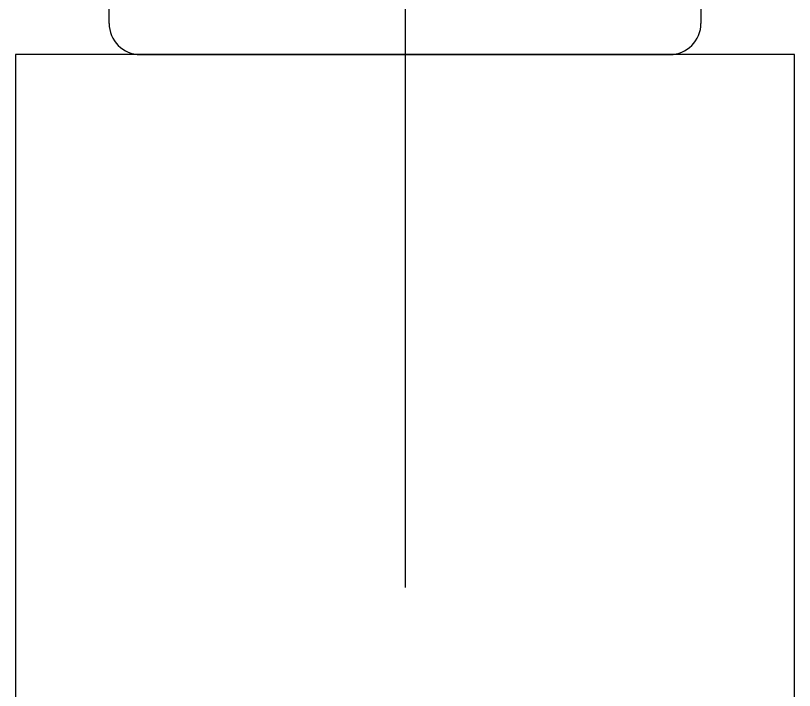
# Model space of a CAD drawing. Extents: x 1 to 262, y 0 to 247.
# Drawn here: x 57.39 to 82.39, y 85.86 to 107.52 of the extents above; entities that cross this region are included whole.
import ezdxf

# ---------------------------------------------------------------- set-up
doc = ezdxf.new("R2010")
doc.units = 0
doc.linetypes.add('CENTER', pattern=[50.8, 31.75, -6.35, 6.35, -6.35])
doc.layers.get('0').update_dxf_attribs({"linetype": 'CONTINUOUS'})
doc.layers.add('CENTER', color=1, linetype='CENTER')

msp = doc.modelspace()

# ---------------------------------------------------------------- linework, layer by layer
at = {"color": 7, "linetype": 'CONTINUOUS'}
for p, q in [((60.388, 107.268), (60.388, 114.768)), ((79.388, 114.768), (79.388, 107.268)), ((57.388, 106.268), (57.388, 54.768)), ((82.388, 106.268), (57.388, 106.268)), ((61.388, 106.268), (78.388, 106.268)), ((78.388, 106.268), (61.388, 106.268)), ((82.388, 54.768), (82.388, 106.268))]:
    msp.add_line(p, q, dxfattribs=at)
for centre, start, end in [((61.388, 107.268), 180, 270), ((78.388, 107.268), 270, 0)]:
    msp.add_arc(centre, 1, start, end, dxfattribs=at)
msp.add_point((69.888, 106.268), dxfattribs=at)
at = {"layer": 'CENTER', "color": 1, "linetype": 'CENTER'}
msp.add_line((69.888, 171.712), (69.888, 49.251), dxfattribs=at)

doc.saveas('drawing.dxf')
